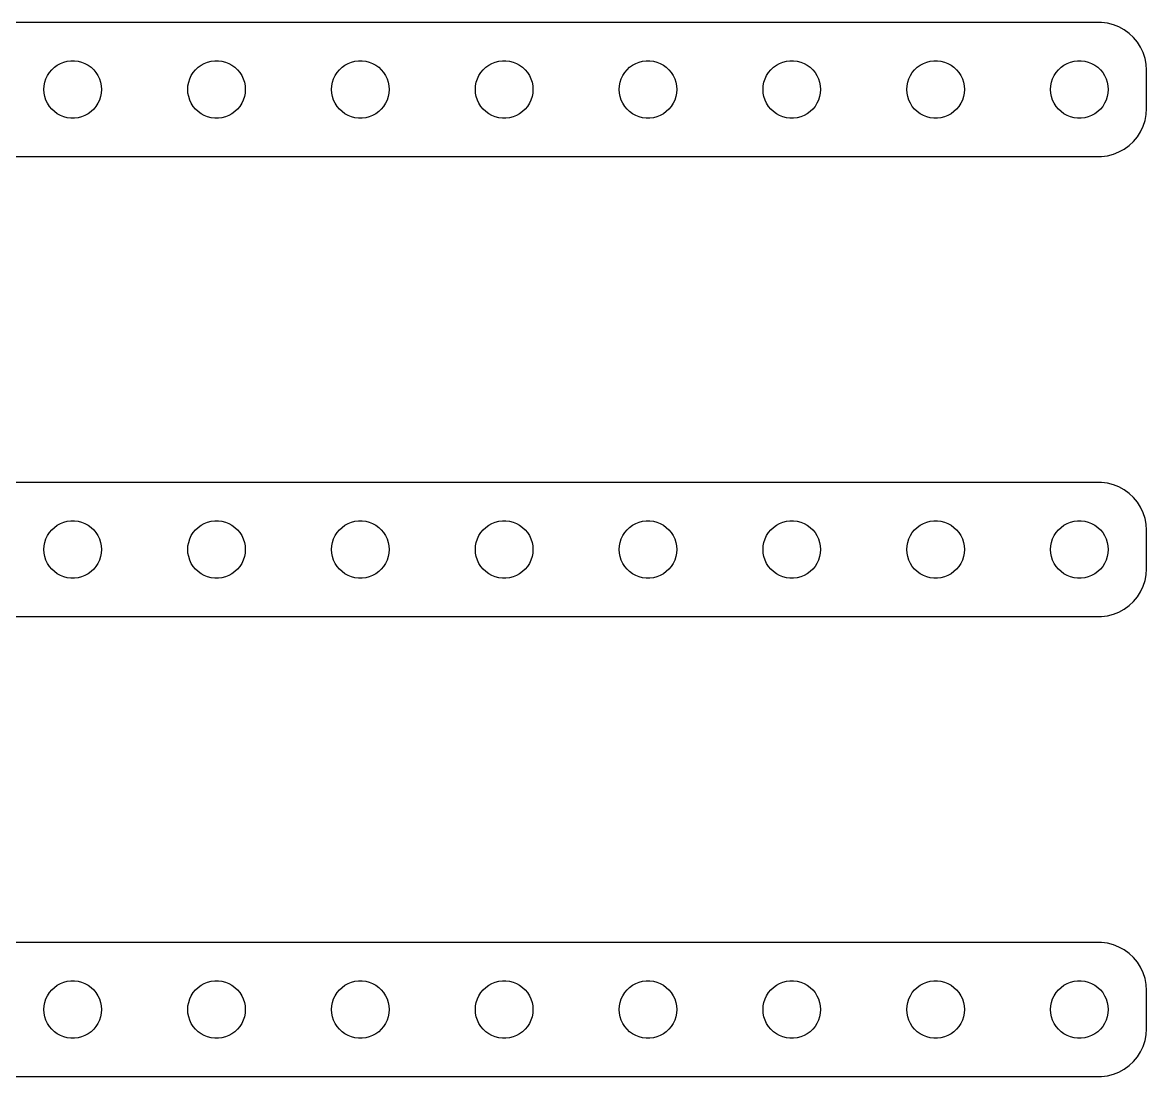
# Model space of a CAD drawing. Header units: metres. Extents: x -56 to 56, y 117 to 219.
# Drawn here: x -2.6 to 56, y 164.5 to 219.5 of the extents above; entities that cross this region are included whole.
import ezdxf

# ---------------------------------------------------------------- set-up
doc = ezdxf.new("R2010")
doc.units = ezdxf.units.M

msp = doc.modelspace()

# ---------------------------------------------------------------- linework, layer by layer
for p, q in [((53.657, 219.495), (-53.657, 219.495)), ((53.9684, 219.456), (53.657, 219.495)), ((54.2725, 219.378), (53.9684, 219.456)), ((54.5644, 219.262), (54.2725, 219.378)), ((54.8396, 219.111), (54.5644, 219.262)), ((55.0936, 218.926), (54.8396, 219.111)), ((55.3224, 218.711), (55.0936, 218.926)), ((55.5225, 218.469), (55.3224, 218.711)), ((55.6908, 218.204), (55.5225, 218.469)), ((55.8244, 217.92), (55.6908, 218.204)), ((-0.28107, 217.473), (-0.09418, 217.497)), ((-0.09418, 217.497), (0.09418, 217.497)), ((0.09418, 217.497), (0.28107, 217.473)), ((7.21892, 217.473), (7.40581, 217.497)), ((7.40581, 217.497), (7.59418, 217.497)), ((7.59418, 217.497), (7.78107, 217.473)), ((14.7189, 217.473), (14.9058, 217.497)), ((14.9058, 217.497), (15.0942, 217.497)), ((15.0942, 217.497), (15.2811, 217.473)), ((22.2189, 217.473), (22.4058, 217.497)), ((22.4058, 217.497), (22.5942, 217.497)), ((22.5942, 217.497), (22.7811, 217.473)), ((29.7189, 217.473), (29.9058, 217.497)), ((29.9058, 217.497), (30.0942, 217.497)), ((30.0942, 217.497), (30.2811, 217.473)), ((37.2189, 217.473), (37.4058, 217.497)), ((37.4058, 217.497), (37.5942, 217.497)), ((37.5942, 217.497), (37.7811, 217.473)), ((44.7189, 217.473), (44.9058, 217.497)), ((44.9058, 217.497), (45.0942, 217.497)), ((45.0942, 217.497), (45.2811, 217.473)), ((52.2189, 217.473), (52.4058, 217.497)), ((52.4058, 217.497), (52.5942, 217.497)), ((52.5942, 217.497), (52.7811, 217.473)), ((55.9214, 217.622), (55.8244, 217.92)), ((55.9803, 217.313), (55.9214, 217.622)), ((-1.21352, 216.882), (-1.09344, 217.027)), ((-1.09344, 217.027), (-0.95613, 217.156)), ((-0.95613, 217.156), (-0.80373, 217.266)), ((-0.80373, 217.266), (-0.63866, 217.357)), ((-0.63866, 217.357), (-0.46352, 217.427)), ((-0.46352, 217.427), (-0.28107, 217.473)), ((0.28107, 217.473), (0.46352, 217.427)), ((0.46352, 217.427), (0.63866, 217.357)), ((0.63866, 217.357), (0.80373, 217.266)), ((0.80373, 217.266), (0.95613, 217.156)), ((0.95613, 217.156), (1.09344, 217.027)), ((1.09344, 217.027), (1.21352, 216.882)), ((6.28647, 216.882), (6.40654, 217.027)), ((6.40654, 217.027), (6.54385, 217.156)), ((6.54385, 217.156), (6.69626, 217.266)), ((6.69626, 217.266), (6.86133, 217.357)), ((6.86133, 217.357), (7.03647, 217.427)), ((7.03647, 217.427), (7.21892, 217.473)), ((7.78107, 217.473), (7.96352, 217.427)), ((7.96352, 217.427), (8.13866, 217.357)), ((8.13866, 217.357), (8.30373, 217.266)), ((8.30373, 217.266), (8.45613, 217.156)), ((8.45613, 217.156), (8.59344, 217.027)), ((8.59344, 217.027), (8.71352, 216.882)), ((13.7865, 216.882), (13.9065, 217.027)), ((13.9065, 217.027), (14.0439, 217.156)), ((14.0439, 217.156), (14.1963, 217.266)), ((14.1963, 217.266), (14.3613, 217.357)), ((14.3613, 217.357), (14.5365, 217.427)), ((14.5365, 217.427), (14.7189, 217.473)), ((15.2811, 217.473), (15.4635, 217.427)), ((15.4635, 217.427), (15.6387, 217.357)), ((15.6387, 217.357), (15.8037, 217.266)), ((15.8037, 217.266), (15.9561, 217.156)), ((15.9561, 217.156), (16.0934, 217.027)), ((16.0934, 217.027), (16.2135, 216.882)), ((21.2865, 216.882), (21.4065, 217.027)), ((21.4065, 217.027), (21.5439, 217.156)), ((21.5439, 217.156), (21.6963, 217.266)), ((21.6963, 217.266), (21.8613, 217.357)), ((21.8613, 217.357), (22.0365, 217.427)), ((22.0365, 217.427), (22.2189, 217.473)), ((22.7811, 217.473), (22.9635, 217.427)), ((22.9635, 217.427), (23.1387, 217.357)), ((23.1387, 217.357), (23.3037, 217.266)), ((23.3037, 217.266), (23.4561, 217.156)), ((23.4561, 217.156), (23.5934, 217.027)), ((23.5934, 217.027), (23.7135, 216.882)), ((28.7865, 216.882), (28.9065, 217.027)), ((28.9065, 217.027), (29.0439, 217.156)), ((29.0439, 217.156), (29.1963, 217.266)), ((29.1963, 217.266), (29.3613, 217.357)), ((29.3613, 217.357), (29.5365, 217.427)), ((29.5365, 217.427), (29.7189, 217.473)), ((30.2811, 217.473), (30.4635, 217.427)), ((30.4635, 217.427), (30.6387, 217.357)), ((30.6387, 217.357), (30.8037, 217.266)), ((30.8037, 217.266), (30.9561, 217.156)), ((30.9561, 217.156), (31.0934, 217.027)), ((31.0934, 217.027), (31.2135, 216.882)), ((36.2865, 216.882), (36.4065, 217.027)), ((36.4065, 217.027), (36.5439, 217.156)), ((36.5439, 217.156), (36.6963, 217.266)), ((36.6963, 217.266), (36.8613, 217.357)), ((36.8613, 217.357), (37.0365, 217.427)), ((37.0365, 217.427), (37.2189, 217.473)), ((37.7811, 217.473), (37.9635, 217.427)), ((37.9635, 217.427), (38.1387, 217.357)), ((38.1387, 217.357), (38.3037, 217.266)), ((38.3037, 217.266), (38.4561, 217.156)), ((38.4561, 217.156), (38.5934, 217.027)), ((38.5934, 217.027), (38.7135, 216.882)), ((43.7865, 216.882), (43.9065, 217.027)), ((43.9065, 217.027), (44.0439, 217.156)), ((44.0439, 217.156), (44.1963, 217.266)), ((44.1963, 217.266), (44.3613, 217.357)), ((44.3613, 217.357), (44.5365, 217.427)), ((44.5365, 217.427), (44.7189, 217.473)), ((45.2811, 217.473), (45.4635, 217.427)), ((45.4635, 217.427), (45.6387, 217.357)), ((45.6387, 217.357), (45.8037, 217.266)), ((45.8037, 217.266), (45.9561, 217.156)), ((45.9561, 217.156), (46.0934, 217.027)), ((46.0934, 217.027), (46.2135, 216.882)), ((51.2865, 216.882), (51.4065, 217.027)), ((51.4065, 217.027), (51.5439, 217.156)), ((51.5439, 217.156), (51.6963, 217.266)), ((51.6963, 217.266), (51.8613, 217.357)), ((51.8613, 217.357), (52.0365, 217.427)), ((52.0365, 217.427), (52.2189, 217.473)), ((52.7811, 217.473), (52.9635, 217.427)), ((52.9635, 217.427), (53.1387, 217.357)), ((53.1387, 217.357), (53.3037, 217.266)), ((53.3037, 217.266), (53.4561, 217.156)), ((53.4561, 217.156), (53.5934, 217.027)), ((53.5934, 217.027), (53.7135, 216.882)), ((56, 217), (55.9803, 217.313)), ((56, 215), (56, 217)), ((-1.48816, 216.188), (-1.45287, 216.373)), ((-1.45287, 216.373), (-1.39465, 216.552)), ((-1.39465, 216.552), (-1.31445, 216.723)), ((-1.31445, 216.723), (-1.21352, 216.882)), ((1.21352, 216.882), (1.31445, 216.723)), ((1.31445, 216.723), (1.39465, 216.552)), ((1.39465, 216.552), (1.45287, 216.373)), ((1.45287, 216.373), (1.48816, 216.188)), ((6.01183, 216.188), (6.04712, 216.373)), ((6.04712, 216.373), (6.10533, 216.552)), ((6.10533, 216.552), (6.18553, 216.723)), ((6.18553, 216.723), (6.28647, 216.882)), ((8.71352, 216.882), (8.81445, 216.723)), ((8.81445, 216.723), (8.89465, 216.552)), ((8.89465, 216.552), (8.95287, 216.373)), ((8.95287, 216.373), (8.98816, 216.188)), ((13.5118, 216.188), (13.5471, 216.373)), ((13.5471, 216.373), (13.6053, 216.552)), ((13.6053, 216.552), (13.6855, 216.723)), ((13.6855, 216.723), (13.7865, 216.882)), ((16.2135, 216.882), (16.3145, 216.723)), ((16.3145, 216.723), (16.3947, 216.552)), ((16.3947, 216.552), (16.4529, 216.373)), ((16.4529, 216.373), (16.4882, 216.188)), ((21.0118, 216.188), (21.0471, 216.373)), ((21.0471, 216.373), (21.1053, 216.552)), ((21.1053, 216.552), (21.1855, 216.723)), ((21.1855, 216.723), (21.2865, 216.882)), ((23.7135, 216.882), (23.8145, 216.723)), ((23.8145, 216.723), (23.8947, 216.552)), ((23.8947, 216.552), (23.9529, 216.373)), ((23.9529, 216.373), (23.9882, 216.188)), ((28.5118, 216.188), (28.5471, 216.373)), ((28.5471, 216.373), (28.6053, 216.552)), ((28.6053, 216.552), (28.6855, 216.723)), ((28.6855, 216.723), (28.7865, 216.882)), ((31.2135, 216.882), (31.3145, 216.723)), ((31.3145, 216.723), (31.3947, 216.552)), ((31.3947, 216.552), (31.4529, 216.373)), ((31.4529, 216.373), (31.4882, 216.188)), ((36.0118, 216.188), (36.0471, 216.373)), ((36.0471, 216.373), (36.1053, 216.552)), ((36.1053, 216.552), (36.1855, 216.723)), ((36.1855, 216.723), (36.2865, 216.882)), ((38.7135, 216.882), (38.8145, 216.723)), ((38.8145, 216.723), (38.8947, 216.552)), ((38.8947, 216.552), (38.9529, 216.373)), ((38.9529, 216.373), (38.9882, 216.188)), ((43.5118, 216.188), (43.5471, 216.373)), ((43.5471, 216.373), (43.6053, 216.552)), ((43.6053, 216.552), (43.6855, 216.723)), ((43.6855, 216.723), (43.7865, 216.882)), ((46.2135, 216.882), (46.3145, 216.723)), ((46.3145, 216.723), (46.3947, 216.552)), ((46.3947, 216.552), (46.4529, 216.373)), ((46.4529, 216.373), (46.4882, 216.188)), ((51.0118, 216.188), (51.0471, 216.373)), ((51.0471, 216.373), (51.1053, 216.552)), ((51.1053, 216.552), (51.1855, 216.723)), ((51.1855, 216.723), (51.2865, 216.882)), ((53.7135, 216.882), (53.8145, 216.723)), ((53.8145, 216.723), (53.8947, 216.552)), ((53.8947, 216.552), (53.9529, 216.373)), ((53.9529, 216.373), (53.9882, 216.188)), ((-1.5, 216), (-1.48816, 216.188)), ((-1.48816, 215.812), (-1.5, 216)), ((-1.45287, 215.627), (-1.48816, 215.812)), ((1.48816, 215.812), (1.45287, 215.627)), ((1.48816, 216.188), (1.5, 216)), ((1.5, 216), (1.48816, 215.812)), ((6, 216), (6.01183, 216.188)), ((6.01183, 215.812), (6, 216)), ((6.04712, 215.627), (6.01183, 215.812)), ((8.98816, 215.812), (8.95287, 215.627)), ((8.98816, 216.188), (9, 216)), ((9, 216), (8.98816, 215.812)), ((13.5, 216), (13.5118, 216.188)), ((13.5118, 215.812), (13.5, 216)), ((13.5471, 215.627), (13.5118, 215.812)), ((16.4882, 215.812), (16.4529, 215.627)), ((16.4882, 216.188), (16.5, 216)), ((16.5, 216), (16.4882, 215.812)), ((21, 216), (21.0118, 216.188)), ((21.0118, 215.812), (21, 216)), ((21.0471, 215.627), (21.0118, 215.812)), ((23.9882, 215.812), (23.9529, 215.627)), ((23.9882, 216.188), (24, 216)), ((24, 216), (23.9882, 215.812)), ((28.5, 216), (28.5118, 216.188)), ((28.5118, 215.812), (28.5, 216)), ((28.5471, 215.627), (28.5118, 215.812)), ((31.4882, 215.812), (31.4529, 215.627)), ((31.4882, 216.188), (31.5, 216)), ((31.5, 216), (31.4882, 215.812)), ((36, 216), (36.0118, 216.188)), ((36.0118, 215.812), (36, 216)), ((36.0471, 215.627), (36.0118, 215.812)), ((38.9882, 215.812), (38.9529, 215.627)), ((38.9882, 216.188), (39, 216)), ((39, 216), (38.9882, 215.812)), ((43.5, 216), (43.5118, 216.188)), ((43.5118, 215.812), (43.5, 216)), ((43.5471, 215.627), (43.5118, 215.812)), ((46.4882, 215.812), (46.4529, 215.627)), ((46.4882, 216.188), (46.5, 216)), ((46.5, 216), (46.4882, 215.812)), ((51, 216), (51.0118, 216.188)), ((51.0118, 215.812), (51, 216)), ((51.0471, 215.627), (51.0118, 215.812)), ((53.9882, 215.812), (53.9529, 215.627)), ((53.9882, 216.188), (54, 216)), ((54, 216), (53.9882, 215.812)), ((-1.39465, 215.448), (-1.45287, 215.627)), ((-1.31445, 215.277), (-1.39465, 215.448)), ((-1.21352, 215.118), (-1.31445, 215.277)), ((1.31445, 215.277), (1.21352, 215.118)), ((1.39465, 215.448), (1.31445, 215.277)), ((1.45287, 215.627), (1.39465, 215.448)), ((6.10533, 215.448), (6.04712, 215.627)), ((6.18553, 215.277), (6.10533, 215.448)), ((6.28647, 215.118), (6.18553, 215.277)), ((8.81445, 215.277), (8.71352, 215.118)), ((8.89465, 215.448), (8.81445, 215.277)), ((8.95287, 215.627), (8.89465, 215.448)), ((13.6053, 215.448), (13.5471, 215.627)), ((13.6855, 215.277), (13.6053, 215.448)), ((13.7865, 215.118), (13.6855, 215.277)), ((16.3145, 215.277), (16.2135, 215.118)), ((16.3947, 215.448), (16.3145, 215.277)), ((16.4529, 215.627), (16.3947, 215.448)), ((21.1053, 215.448), (21.0471, 215.627)), ((21.1855, 215.277), (21.1053, 215.448)), ((21.2865, 215.118), (21.1855, 215.277)), ((23.8145, 215.277), (23.7135, 215.118)), ((23.8947, 215.448), (23.8145, 215.277)), ((23.9529, 215.627), (23.8947, 215.448)), ((28.6053, 215.448), (28.5471, 215.627)), ((28.6855, 215.277), (28.6053, 215.448)), ((28.7865, 215.118), (28.6855, 215.277)), ((31.3145, 215.277), (31.2135, 215.118)), ((31.3947, 215.448), (31.3145, 215.277)), ((31.4529, 215.627), (31.3947, 215.448)), ((36.1053, 215.448), (36.0471, 215.627)), ((36.1855, 215.277), (36.1053, 215.448)), ((36.2865, 215.118), (36.1855, 215.277)), ((38.8145, 215.277), (38.7135, 215.118)), ((38.8947, 215.448), (38.8145, 215.277)), ((38.9529, 215.627), (38.8947, 215.448)), ((43.6053, 215.448), (43.5471, 215.627)), ((43.6855, 215.277), (43.6053, 215.448)), ((43.7865, 215.118), (43.6855, 215.277)), ((46.3145, 215.277), (46.2135, 215.118)), ((46.3947, 215.448), (46.3145, 215.277)), ((46.4529, 215.627), (46.3947, 215.448)), ((51.1053, 215.448), (51.0471, 215.627)), ((51.1855, 215.277), (51.1053, 215.448)), ((51.2865, 215.118), (51.1855, 215.277)), ((53.8145, 215.277), (53.7135, 215.118)), ((53.8947, 215.448), (53.8145, 215.277)), ((53.9529, 215.627), (53.8947, 215.448)), ((-1.09344, 214.973), (-1.21352, 215.118)), ((-0.95613, 214.844), (-1.09344, 214.973)), ((-0.80373, 214.734), (-0.95613, 214.844)), ((-0.63866, 214.643), (-0.80373, 214.734)), ((-0.46352, 214.573), (-0.63866, 214.643)), ((-0.28107, 214.527), (-0.46352, 214.573)), ((0.46352, 214.573), (0.28107, 214.527)), ((0.63866, 214.643), (0.46352, 214.573)), ((0.80373, 214.734), (0.63866, 214.643)), ((0.95613, 214.844), (0.80373, 214.734)), ((1.09344, 214.973), (0.95613, 214.844)), ((1.21352, 215.118), (1.09344, 214.973)), ((6.40654, 214.973), (6.28647, 215.118)), ((6.54385, 214.844), (6.40654, 214.973)), ((6.69626, 214.734), (6.54385, 214.844)), ((6.86133, 214.643), (6.69626, 214.734)), ((7.03647, 214.573), (6.86133, 214.643)), ((7.21892, 214.527), (7.03647, 214.573)), ((7.96352, 214.573), (7.78107, 214.527)), ((8.13866, 214.643), (7.96352, 214.573)), ((8.30373, 214.734), (8.13866, 214.643)), ((8.45613, 214.844), (8.30373, 214.734)), ((8.59344, 214.973), (8.45613, 214.844)), ((8.71352, 215.118), (8.59344, 214.973)), ((13.9065, 214.973), (13.7865, 215.118)), ((14.0439, 214.844), (13.9065, 214.973)), ((14.1963, 214.734), (14.0439, 214.844)), ((14.3613, 214.643), (14.1963, 214.734)), ((14.5365, 214.573), (14.3613, 214.643)), ((14.7189, 214.527), (14.5365, 214.573)), ((15.4635, 214.573), (15.2811, 214.527)), ((15.6387, 214.643), (15.4635, 214.573)), ((15.8037, 214.734), (15.6387, 214.643)), ((15.9561, 214.844), (15.8037, 214.734)), ((16.0934, 214.973), (15.9561, 214.844)), ((16.2135, 215.118), (16.0934, 214.973)), ((21.4065, 214.973), (21.2865, 215.118)), ((21.5439, 214.844), (21.4065, 214.973)), ((21.6963, 214.734), (21.5439, 214.844)), ((21.8613, 214.643), (21.6963, 214.734)), ((22.0365, 214.573), (21.8613, 214.643)), ((22.2189, 214.527), (22.0365, 214.573)), ((22.9635, 214.573), (22.7811, 214.527)), ((23.1387, 214.643), (22.9635, 214.573)), ((23.3037, 214.734), (23.1387, 214.643)), ((23.4561, 214.844), (23.3037, 214.734)), ((23.5934, 214.973), (23.4561, 214.844)), ((23.7135, 215.118), (23.5934, 214.973)), ((28.9065, 214.973), (28.7865, 215.118)), ((29.0439, 214.844), (28.9065, 214.973)), ((29.1963, 214.734), (29.0439, 214.844)), ((29.3613, 214.643), (29.1963, 214.734)), ((29.5365, 214.573), (29.3613, 214.643)), ((29.7189, 214.527), (29.5365, 214.573)), ((30.4635, 214.573), (30.2811, 214.527)), ((30.6387, 214.643), (30.4635, 214.573)), ((30.8037, 214.734), (30.6387, 214.643)), ((30.9561, 214.844), (30.8037, 214.734)), ((31.0934, 214.973), (30.9561, 214.844)), ((31.2135, 215.118), (31.0934, 214.973)), ((36.4065, 214.973), (36.2865, 215.118)), ((36.5439, 214.844), (36.4065, 214.973)), ((36.6963, 214.734), (36.5439, 214.844)), ((36.8613, 214.643), (36.6963, 214.734)), ((37.0365, 214.573), (36.8613, 214.643)), ((37.2189, 214.527), (37.0365, 214.573)), ((37.9635, 214.573), (37.7811, 214.527)), ((38.1387, 214.643), (37.9635, 214.573)), ((38.3037, 214.734), (38.1387, 214.643)), ((38.4561, 214.844), (38.3037, 214.734)), ((38.5934, 214.973), (38.4561, 214.844)), ((38.7135, 215.118), (38.5934, 214.973)), ((43.9065, 214.973), (43.7865, 215.118)), ((44.0439, 214.844), (43.9065, 214.973)), ((44.1963, 214.734), (44.0439, 214.844)), ((44.3613, 214.643), (44.1963, 214.734)), ((44.5365, 214.573), (44.3613, 214.643)), ((44.7189, 214.527), (44.5365, 214.573)), ((45.4635, 214.573), (45.2811, 214.527)), ((45.6387, 214.643), (45.4635, 214.573)), ((45.8037, 214.734), (45.6387, 214.643)), ((45.9561, 214.844), (45.8037, 214.734)), ((46.0934, 214.973), (45.9561, 214.844)), ((46.2135, 215.118), (46.0934, 214.973)), ((51.4065, 214.973), (51.2865, 215.118)), ((51.5439, 214.844), (51.4065, 214.973)), ((51.6963, 214.734), (51.5439, 214.844)), ((51.8613, 214.643), (51.6963, 214.734)), ((52.0365, 214.573), (51.8613, 214.643)), ((52.2189, 214.527), (52.0365, 214.573)), ((52.9635, 214.573), (52.7811, 214.527)), ((53.1387, 214.643), (52.9635, 214.573)), ((53.3037, 214.734), (53.1387, 214.643)), ((53.4561, 214.844), (53.3037, 214.734)), ((53.5934, 214.973), (53.4561, 214.844)), ((53.7135, 215.118), (53.5934, 214.973)), ((55.9214, 214.378), (55.9803, 214.687)), ((55.9803, 214.687), (56, 215)), ((-0.09418, 214.503), (-0.28107, 214.527)), ((0.09418, 214.503), (-0.09418, 214.503)), ((0.28107, 214.527), (0.09418, 214.503)), ((7.40581, 214.503), (7.21892, 214.527)), ((7.59418, 214.503), (7.40581, 214.503)), ((7.78107, 214.527), (7.59418, 214.503)), ((14.9058, 214.503), (14.7189, 214.527)), ((15.0942, 214.503), (14.9058, 214.503)), ((15.2811, 214.527), (15.0942, 214.503)), ((22.4058, 214.503), (22.2189, 214.527)), ((22.5942, 214.503), (22.4058, 214.503)), ((22.7811, 214.527), (22.5942, 214.503)), ((29.9058, 214.503), (29.7189, 214.527)), ((30.0942, 214.503), (29.9058, 214.503)), ((30.2811, 214.527), (30.0942, 214.503)), ((37.4058, 214.503), (37.2189, 214.527)), ((37.5942, 214.503), (37.4058, 214.503)), ((37.7811, 214.527), (37.5942, 214.503)), ((44.9058, 214.503), (44.7189, 214.527)), ((45.0942, 214.503), (44.9058, 214.503)), ((45.2811, 214.527), (45.0942, 214.503)), ((52.4058, 214.503), (52.2189, 214.527)), ((52.5942, 214.503), (52.4058, 214.503)), ((52.7811, 214.527), (52.5942, 214.503)), ((55.6908, 213.796), (55.8244, 214.08)), ((55.8244, 214.08), (55.9214, 214.378)), ((55.3224, 213.289), (55.5225, 213.531)), ((55.5225, 213.531), (55.6908, 213.796)), ((54.5644, 212.738), (54.8396, 212.889)), ((54.8396, 212.889), (55.0936, 213.074)), ((55.0936, 213.074), (55.3224, 213.289)), ((-53.657, 212.505), (53.657, 212.505)), ((53.657, 212.505), (53.9684, 212.544)), ((53.9684, 212.544), (54.2725, 212.622)), ((54.2725, 212.622), (54.5644, 212.738)), ((53.657, 195.495), (-53.657, 195.495)), ((53.9684, 195.456), (53.657, 195.495)), ((54.2725, 195.378), (53.9684, 195.456)), ((54.5644, 195.262), (54.2725, 195.378)), ((54.8396, 195.111), (54.5644, 195.262)), ((55.0936, 194.926), (54.8396, 195.111)), ((55.3224, 194.711), (55.0936, 194.926)), ((55.5225, 194.469), (55.3224, 194.711)), ((55.6908, 194.204), (55.5225, 194.469)), ((55.8244, 193.92), (55.6908, 194.204)), ((-0.46352, 193.427), (-0.28107, 193.473)), ((-0.28107, 193.473), (-0.09418, 193.497)), ((-0.09418, 193.497), (0.09418, 193.497)), ((0.09418, 193.497), (0.28107, 193.473)), ((0.28107, 193.473), (0.46352, 193.427)), ((7.03647, 193.427), (7.21892, 193.473)), ((7.21892, 193.473), (7.40581, 193.497)), ((7.40581, 193.497), (7.59418, 193.497)), ((7.59418, 193.497), (7.78107, 193.473)), ((7.78107, 193.473), (7.96352, 193.427)), ((14.5365, 193.427), (14.7189, 193.473)), ((14.7189, 193.473), (14.9058, 193.497)), ((14.9058, 193.497), (15.0942, 193.497)), ((15.0942, 193.497), (15.2811, 193.473)), ((15.2811, 193.473), (15.4635, 193.427)), ((22.0365, 193.427), (22.2189, 193.473)), ((22.2189, 193.473), (22.4058, 193.497)), ((22.4058, 193.497), (22.5942, 193.497)), ((22.5942, 193.497), (22.7811, 193.473)), ((22.7811, 193.473), (22.9635, 193.427)), ((29.5365, 193.427), (29.7189, 193.473)), ((29.7189, 193.473), (29.9058, 193.497)), ((29.9058, 193.497), (30.0942, 193.497)), ((30.0942, 193.497), (30.2811, 193.473)), ((30.2811, 193.473), (30.4635, 193.427)), ((37.0365, 193.427), (37.2189, 193.473)), ((37.2189, 193.473), (37.4058, 193.497)), ((37.4058, 193.497), (37.5942, 193.497)), ((37.5942, 193.497), (37.7811, 193.473)), ((37.7811, 193.473), (37.9635, 193.427)), ((44.5365, 193.427), (44.7189, 193.473)), ((44.7189, 193.473), (44.9058, 193.497)), ((44.9058, 193.497), (45.0942, 193.497)), ((45.0942, 193.497), (45.2811, 193.473)), ((45.2811, 193.473), (45.4635, 193.427)), ((52.0365, 193.427), (52.2189, 193.473)), ((52.2189, 193.473), (52.4058, 193.497)), ((52.4058, 193.497), (52.5942, 193.497)), ((52.5942, 193.497), (52.7811, 193.473)), ((52.7811, 193.473), (52.9635, 193.427)), ((55.9214, 193.622), (55.8244, 193.92)), ((55.9803, 193.313), (55.9214, 193.622)), ((-1.31445, 192.723), (-1.21352, 192.882)), ((-1.21352, 192.882), (-1.09344, 193.027)), ((-1.09344, 193.027), (-0.95613, 193.156)), ((-0.95613, 193.156), (-0.80373, 193.266)), ((-0.80373, 193.266), (-0.63866, 193.357)), ((-0.63866, 193.357), (-0.46352, 193.427)), ((0.46352, 193.427), (0.63866, 193.357)), ((0.63866, 193.357), (0.80373, 193.266)), ((0.80373, 193.266), (0.95613, 193.156)), ((0.95613, 193.156), (1.09344, 193.027)), ((1.09344, 193.027), (1.21352, 192.882)), ((1.21352, 192.882), (1.31445, 192.723)), ((6.18553, 192.723), (6.28647, 192.882)), ((6.28647, 192.882), (6.40654, 193.027)), ((6.40654, 193.027), (6.54385, 193.156)), ((6.54385, 193.156), (6.69626, 193.266)), ((6.69626, 193.266), (6.86133, 193.357)), ((6.86133, 193.357), (7.03647, 193.427)), ((7.96352, 193.427), (8.13866, 193.357)), ((8.13866, 193.357), (8.30373, 193.266)), ((8.30373, 193.266), (8.45613, 193.156)), ((8.45613, 193.156), (8.59344, 193.027)), ((8.59344, 193.027), (8.71352, 192.882)), ((8.71352, 192.882), (8.81445, 192.723)), ((13.6855, 192.723), (13.7865, 192.882)), ((13.7865, 192.882), (13.9065, 193.027)), ((13.9065, 193.027), (14.0439, 193.156)), ((14.0439, 193.156), (14.1963, 193.266)), ((14.1963, 193.266), (14.3613, 193.357)), ((14.3613, 193.357), (14.5365, 193.427)), ((15.4635, 193.427), (15.6387, 193.357)), ((15.6387, 193.357), (15.8037, 193.266)), ((15.8037, 193.266), (15.9561, 193.156)), ((15.9561, 193.156), (16.0934, 193.027)), ((16.0934, 193.027), (16.2135, 192.882)), ((16.2135, 192.882), (16.3145, 192.723)), ((21.1855, 192.723), (21.2865, 192.882)), ((21.2865, 192.882), (21.4065, 193.027)), ((21.4065, 193.027), (21.5439, 193.156)), ((21.5439, 193.156), (21.6963, 193.266)), ((21.6963, 193.266), (21.8613, 193.357)), ((21.8613, 193.357), (22.0365, 193.427)), ((22.9635, 193.427), (23.1387, 193.357)), ((23.1387, 193.357), (23.3037, 193.266)), ((23.3037, 193.266), (23.4561, 193.156)), ((23.4561, 193.156), (23.5934, 193.027)), ((23.5934, 193.027), (23.7135, 192.882)), ((23.7135, 192.882), (23.8145, 192.723)), ((28.6855, 192.723), (28.7865, 192.882)), ((28.7865, 192.882), (28.9065, 193.027)), ((28.9065, 193.027), (29.0439, 193.156)), ((29.0439, 193.156), (29.1963, 193.266)), ((29.1963, 193.266), (29.3613, 193.357)), ((29.3613, 193.357), (29.5365, 193.427)), ((30.4635, 193.427), (30.6387, 193.357)), ((30.6387, 193.357), (30.8037, 193.266)), ((30.8037, 193.266), (30.9561, 193.156)), ((30.9561, 193.156), (31.0934, 193.027)), ((31.0934, 193.027), (31.2135, 192.882)), ((31.2135, 192.882), (31.3145, 192.723)), ((36.1855, 192.723), (36.2865, 192.882)), ((36.2865, 192.882), (36.4065, 193.027)), ((36.4065, 193.027), (36.5439, 193.156)), ((36.5439, 193.156), (36.6963, 193.266)), ((36.6963, 193.266), (36.8613, 193.357)), ((36.8613, 193.357), (37.0365, 193.427)), ((37.9635, 193.427), (38.1387, 193.357)), ((38.1387, 193.357), (38.3037, 193.266)), ((38.3037, 193.266), (38.4561, 193.156)), ((38.4561, 193.156), (38.5934, 193.027)), ((38.5934, 193.027), (38.7135, 192.882)), ((38.7135, 192.882), (38.8145, 192.723)), ((43.6855, 192.723), (43.7865, 192.882)), ((43.7865, 192.882), (43.9065, 193.027)), ((43.9065, 193.027), (44.0439, 193.156)), ((44.0439, 193.156), (44.1963, 193.266)), ((44.1963, 193.266), (44.3613, 193.357)), ((44.3613, 193.357), (44.5365, 193.427)), ((45.4635, 193.427), (45.6387, 193.357)), ((45.6387, 193.357), (45.8037, 193.266)), ((45.8037, 193.266), (45.9561, 193.156)), ((45.9561, 193.156), (46.0934, 193.027)), ((46.0934, 193.027), (46.2135, 192.882)), ((46.2135, 192.882), (46.3145, 192.723)), ((51.1855, 192.723), (51.2865, 192.882)), ((51.2865, 192.882), (51.4065, 193.027)), ((51.4065, 193.027), (51.5439, 193.156)), ((51.5439, 193.156), (51.6963, 193.266)), ((51.6963, 193.266), (51.8613, 193.357)), ((51.8613, 193.357), (52.0365, 193.427)), ((52.9635, 193.427), (53.1387, 193.357)), ((53.1387, 193.357), (53.3037, 193.266)), ((53.3037, 193.266), (53.4561, 193.156)), ((53.4561, 193.156), (53.5934, 193.027)), ((53.5934, 193.027), (53.7135, 192.882)), ((53.7135, 192.882), (53.8145, 192.723)), ((56, 193), (55.9803, 193.313)), ((56, 191), (56, 193)), ((-1.48816, 192.188), (-1.45287, 192.373)), ((-1.45287, 192.373), (-1.39465, 192.552)), ((-1.39465, 192.552), (-1.31445, 192.723)), ((1.31445, 192.723), (1.39465, 192.552)), ((1.39465, 192.552), (1.45287, 192.373)), ((1.45287, 192.373), (1.48816, 192.188)), ((6.01183, 192.188), (6.04712, 192.373)), ((6.04712, 192.373), (6.10533, 192.552)), ((6.10533, 192.552), (6.18553, 192.723)), ((8.81445, 192.723), (8.89465, 192.552)), ((8.89465, 192.552), (8.95287, 192.373)), ((8.95287, 192.373), (8.98816, 192.188)), ((13.5118, 192.188), (13.5471, 192.373)), ((13.5471, 192.373), (13.6053, 192.552)), ((13.6053, 192.552), (13.6855, 192.723)), ((16.3145, 192.723), (16.3947, 192.552)), ((16.3947, 192.552), (16.4529, 192.373)), ((16.4529, 192.373), (16.4882, 192.188)), ((21.0118, 192.188), (21.0471, 192.373)), ((21.0471, 192.373), (21.1053, 192.552)), ((21.1053, 192.552), (21.1855, 192.723)), ((23.8145, 192.723), (23.8947, 192.552)), ((23.8947, 192.552), (23.9529, 192.373)), ((23.9529, 192.373), (23.9882, 192.188)), ((28.5118, 192.188), (28.5471, 192.373)), ((28.5471, 192.373), (28.6053, 192.552)), ((28.6053, 192.552), (28.6855, 192.723)), ((31.3145, 192.723), (31.3947, 192.552)), ((31.3947, 192.552), (31.4529, 192.373)), ((31.4529, 192.373), (31.4882, 192.188)), ((36.0118, 192.188), (36.0471, 192.373)), ((36.0471, 192.373), (36.1053, 192.552)), ((36.1053, 192.552), (36.1855, 192.723)), ((38.8145, 192.723), (38.8947, 192.552)), ((38.8947, 192.552), (38.9529, 192.373)), ((38.9529, 192.373), (38.9882, 192.188)), ((43.5118, 192.188), (43.5471, 192.373)), ((43.5471, 192.373), (43.6053, 192.552)), ((43.6053, 192.552), (43.6855, 192.723)), ((46.3145, 192.723), (46.3947, 192.552)), ((46.3947, 192.552), (46.4529, 192.373)), ((46.4529, 192.373), (46.4882, 192.188)), ((51.0118, 192.188), (51.0471, 192.373)), ((51.0471, 192.373), (51.1053, 192.552)), ((51.1053, 192.552), (51.1855, 192.723)), ((53.8145, 192.723), (53.8947, 192.552)), ((53.8947, 192.552), (53.9529, 192.373)), ((53.9529, 192.373), (53.9882, 192.188)), ((-1.5, 192), (-1.48816, 192.188)), ((-1.48816, 191.812), (-1.5, 192)), ((-1.45287, 191.627), (-1.48816, 191.812)), ((1.48816, 191.812), (1.45287, 191.627)), ((1.48816, 192.188), (1.5, 192)), ((1.5, 192), (1.48816, 191.812)), ((6, 192), (6.01183, 192.188)), ((6.01183, 191.812), (6, 192)), ((6.04712, 191.627), (6.01183, 191.812)), ((8.98816, 191.812), (8.95287, 191.627)), ((8.98816, 192.188), (9, 192)), ((9, 192), (8.98816, 191.812)), ((13.5, 192), (13.5118, 192.188)), ((13.5118, 191.812), (13.5, 192)), ((13.5471, 191.627), (13.5118, 191.812)), ((16.4882, 191.812), (16.4529, 191.627)), ((16.4882, 192.188), (16.5, 192)), ((16.5, 192), (16.4882, 191.812)), ((21, 192), (21.0118, 192.188)), ((21.0118, 191.812), (21, 192)), ((21.0471, 191.627), (21.0118, 191.812)), ((23.9882, 191.812), (23.9529, 191.627)), ((23.9882, 192.188), (24, 192)), ((24, 192), (23.9882, 191.812)), ((28.5, 192), (28.5118, 192.188)), ((28.5118, 191.812), (28.5, 192)), ((28.5471, 191.627), (28.5118, 191.812)), ((31.4882, 191.812), (31.4529, 191.627)), ((31.4882, 192.188), (31.5, 192)), ((31.5, 192), (31.4882, 191.812)), ((36, 192), (36.0118, 192.188)), ((36.0118, 191.812), (36, 192)), ((36.0471, 191.627), (36.0118, 191.812)), ((38.9882, 191.812), (38.9529, 191.627)), ((38.9882, 192.188), (39, 192)), ((39, 192), (38.9882, 191.812)), ((43.5, 192), (43.5118, 192.188)), ((43.5118, 191.812), (43.5, 192)), ((43.5471, 191.627), (43.5118, 191.812)), ((46.4882, 191.812), (46.4529, 191.627)), ((46.4882, 192.188), (46.5, 192)), ((46.5, 192), (46.4882, 191.812)), ((51, 192), (51.0118, 192.188)), ((51.0118, 191.812), (51, 192)), ((51.0471, 191.627), (51.0118, 191.812)), ((53.9882, 191.812), (53.9529, 191.627)), ((53.9882, 192.188), (54, 192)), ((54, 192), (53.9882, 191.812)), ((-1.39465, 191.448), (-1.45287, 191.627)), ((-1.31445, 191.277), (-1.39465, 191.448)), ((-1.21352, 191.118), (-1.31445, 191.277)), ((-1.09344, 190.973), (-1.21352, 191.118)), ((1.21352, 191.118), (1.09344, 190.973)), ((1.31445, 191.277), (1.21352, 191.118)), ((1.39465, 191.448), (1.31445, 191.277)), ((1.45287, 191.627), (1.39465, 191.448)), ((6.10533, 191.448), (6.04712, 191.627)), ((6.18553, 191.277), (6.10533, 191.448)), ((6.28647, 191.118), (6.18553, 191.277)), ((6.40654, 190.973), (6.28647, 191.118)), ((8.71352, 191.118), (8.59344, 190.973)), ((8.81445, 191.277), (8.71352, 191.118)), ((8.89465, 191.448), (8.81445, 191.277)), ((8.95287, 191.627), (8.89465, 191.448)), ((13.6053, 191.448), (13.5471, 191.627)), ((13.6855, 191.277), (13.6053, 191.448)), ((13.7865, 191.118), (13.6855, 191.277)), ((13.9065, 190.973), (13.7865, 191.118)), ((16.2135, 191.118), (16.0934, 190.973)), ((16.3145, 191.277), (16.2135, 191.118)), ((16.3947, 191.448), (16.3145, 191.277)), ((16.4529, 191.627), (16.3947, 191.448)), ((21.1053, 191.448), (21.0471, 191.627)), ((21.1855, 191.277), (21.1053, 191.448)), ((21.2865, 191.118), (21.1855, 191.277)), ((21.4065, 190.973), (21.2865, 191.118)), ((23.7135, 191.118), (23.5934, 190.973)), ((23.8145, 191.277), (23.7135, 191.118)), ((23.8947, 191.448), (23.8145, 191.277)), ((23.9529, 191.627), (23.8947, 191.448)), ((28.6053, 191.448), (28.5471, 191.627)), ((28.6855, 191.277), (28.6053, 191.448)), ((28.7865, 191.118), (28.6855, 191.277)), ((28.9065, 190.973), (28.7865, 191.118)), ((31.2135, 191.118), (31.0934, 190.973)), ((31.3145, 191.277), (31.2135, 191.118)), ((31.3947, 191.448), (31.3145, 191.277)), ((31.4529, 191.627), (31.3947, 191.448)), ((36.1053, 191.448), (36.0471, 191.627)), ((36.1855, 191.277), (36.1053, 191.448)), ((36.2865, 191.118), (36.1855, 191.277)), ((36.4065, 190.973), (36.2865, 191.118)), ((38.7135, 191.118), (38.5934, 190.973)), ((38.8145, 191.277), (38.7135, 191.118)), ((38.8947, 191.448), (38.8145, 191.277)), ((38.9529, 191.627), (38.8947, 191.448)), ((43.6053, 191.448), (43.5471, 191.627)), ((43.6855, 191.277), (43.6053, 191.448)), ((43.7865, 191.118), (43.6855, 191.277)), ((43.9065, 190.973), (43.7865, 191.118)), ((46.2135, 191.118), (46.0934, 190.973)), ((46.3145, 191.277), (46.2135, 191.118)), ((46.3947, 191.448), (46.3145, 191.277)), ((46.4529, 191.627), (46.3947, 191.448)), ((51.1053, 191.448), (51.0471, 191.627)), ((51.1855, 191.277), (51.1053, 191.448)), ((51.2865, 191.118), (51.1855, 191.277)), ((51.4065, 190.973), (51.2865, 191.118)), ((53.7135, 191.118), (53.5934, 190.973)), ((53.8145, 191.277), (53.7135, 191.118)), ((53.8947, 191.448), (53.8145, 191.277)), ((53.9529, 191.627), (53.8947, 191.448)), ((-0.95613, 190.844), (-1.09344, 190.973)), ((-0.80373, 190.734), (-0.95613, 190.844)), ((-0.63866, 190.643), (-0.80373, 190.734)), ((-0.46352, 190.573), (-0.63866, 190.643)), ((-0.28107, 190.527), (-0.46352, 190.573)), ((-0.09418, 190.503), (-0.28107, 190.527)), ((0.28107, 190.527), (0.09418, 190.503)), ((0.46352, 190.573), (0.28107, 190.527)), ((0.63866, 190.643), (0.46352, 190.573)), ((0.80373, 190.734), (0.63866, 190.643)), ((0.95613, 190.844), (0.80373, 190.734)), ((1.09344, 190.973), (0.95613, 190.844)), ((6.54385, 190.844), (6.40654, 190.973)), ((6.69626, 190.734), (6.54385, 190.844)), ((6.86133, 190.643), (6.69626, 190.734)), ((7.03647, 190.573), (6.86133, 190.643)), ((7.21892, 190.527), (7.03647, 190.573)), ((7.40581, 190.503), (7.21892, 190.527)), ((7.78107, 190.527), (7.59418, 190.503)), ((7.96352, 190.573), (7.78107, 190.527)), ((8.13866, 190.643), (7.96352, 190.573)), ((8.30373, 190.734), (8.13866, 190.643)), ((8.45613, 190.844), (8.30373, 190.734)), ((8.59344, 190.973), (8.45613, 190.844)), ((14.0439, 190.844), (13.9065, 190.973)), ((14.1963, 190.734), (14.0439, 190.844)), ((14.3613, 190.643), (14.1963, 190.734)), ((14.5365, 190.573), (14.3613, 190.643)), ((14.7189, 190.527), (14.5365, 190.573)), ((14.9058, 190.503), (14.7189, 190.527)), ((15.2811, 190.527), (15.0942, 190.503)), ((15.4635, 190.573), (15.2811, 190.527)), ((15.6387, 190.643), (15.4635, 190.573)), ((15.8037, 190.734), (15.6387, 190.643)), ((15.9561, 190.844), (15.8037, 190.734)), ((16.0934, 190.973), (15.9561, 190.844)), ((21.5439, 190.844), (21.4065, 190.973)), ((21.6963, 190.734), (21.5439, 190.844)), ((21.8613, 190.643), (21.6963, 190.734)), ((22.0365, 190.573), (21.8613, 190.643)), ((22.2189, 190.527), (22.0365, 190.573)), ((22.4058, 190.503), (22.2189, 190.527)), ((22.7811, 190.527), (22.5942, 190.503)), ((22.9635, 190.573), (22.7811, 190.527)), ((23.1387, 190.643), (22.9635, 190.573)), ((23.3037, 190.734), (23.1387, 190.643)), ((23.4561, 190.844), (23.3037, 190.734)), ((23.5934, 190.973), (23.4561, 190.844)), ((29.0439, 190.844), (28.9065, 190.973)), ((29.1963, 190.734), (29.0439, 190.844)), ((29.3613, 190.643), (29.1963, 190.734)), ((29.5365, 190.573), (29.3613, 190.643)), ((29.7189, 190.527), (29.5365, 190.573)), ((29.9058, 190.503), (29.7189, 190.527)), ((30.2811, 190.527), (30.0942, 190.503)), ((30.4635, 190.573), (30.2811, 190.527)), ((30.6387, 190.643), (30.4635, 190.573)), ((30.8037, 190.734), (30.6387, 190.643)), ((30.9561, 190.844), (30.8037, 190.734)), ((31.0934, 190.973), (30.9561, 190.844)), ((36.5439, 190.844), (36.4065, 190.973)), ((36.6963, 190.734), (36.5439, 190.844)), ((36.8613, 190.643), (36.6963, 190.734)), ((37.0365, 190.573), (36.8613, 190.643)), ((37.2189, 190.527), (37.0365, 190.573)), ((37.4058, 190.503), (37.2189, 190.527)), ((37.7811, 190.527), (37.5942, 190.503)), ((37.9635, 190.573), (37.7811, 190.527)), ((38.1387, 190.643), (37.9635, 190.573)), ((38.3037, 190.734), (38.1387, 190.643)), ((38.4561, 190.844), (38.3037, 190.734)), ((38.5934, 190.973), (38.4561, 190.844)), ((44.0439, 190.844), (43.9065, 190.973)), ((44.1963, 190.734), (44.0439, 190.844)), ((44.3613, 190.643), (44.1963, 190.734)), ((44.5365, 190.573), (44.3613, 190.643)), ((44.7189, 190.527), (44.5365, 190.573)), ((44.9058, 190.503), (44.7189, 190.527)), ((45.2811, 190.527), (45.0942, 190.503)), ((45.4635, 190.573), (45.2811, 190.527)), ((45.6387, 190.643), (45.4635, 190.573)), ((45.8037, 190.734), (45.6387, 190.643)), ((45.9561, 190.844), (45.8037, 190.734)), ((46.0934, 190.973), (45.9561, 190.844)), ((51.5439, 190.844), (51.4065, 190.973)), ((51.6963, 190.734), (51.5439, 190.844)), ((51.8613, 190.643), (51.6963, 190.734)), ((52.0365, 190.573), (51.8613, 190.643)), ((52.2189, 190.527), (52.0365, 190.573)), ((52.4058, 190.503), (52.2189, 190.527)), ((52.7811, 190.527), (52.5942, 190.503)), ((52.9635, 190.573), (52.7811, 190.527)), ((53.1387, 190.643), (52.9635, 190.573)), ((53.3037, 190.734), (53.1387, 190.643)), ((53.4561, 190.844), (53.3037, 190.734)), ((53.5934, 190.973), (53.4561, 190.844)), ((55.9214, 190.378), (55.9803, 190.687)), ((55.9803, 190.687), (56, 191)), ((0.09418, 190.503), (-0.09418, 190.503)), ((7.59418, 190.503), (7.40581, 190.503)), ((15.0942, 190.503), (14.9058, 190.503)), ((22.5942, 190.503), (22.4058, 190.503)), ((30.0942, 190.503), (29.9058, 190.503)), ((37.5942, 190.503), (37.4058, 190.503)), ((45.0942, 190.503), (44.9058, 190.503)), ((52.5942, 190.503), (52.4058, 190.503)), ((55.6908, 189.796), (55.8244, 190.08)), ((55.8244, 190.08), (55.9214, 190.378)), ((55.3224, 189.289), (55.5225, 189.531)), ((55.5225, 189.531), (55.6908, 189.796)), ((54.5644, 188.738), (54.8396, 188.889)), ((54.8396, 188.889), (55.0936, 189.074)), ((55.0936, 189.074), (55.3224, 189.289)), ((-53.657, 188.505), (53.657, 188.505)), ((53.657, 188.505), (53.9684, 188.544)), ((53.9684, 188.544), (54.2725, 188.622)), ((54.2725, 188.622), (54.5644, 188.738)), ((53.657, 171.495), (-53.657, 171.495)), ((53.9684, 171.456), (53.657, 171.495)), ((54.2725, 171.378), (53.9684, 171.456)), ((54.5644, 171.262), (54.2725, 171.378)), ((54.8396, 171.111), (54.5644, 171.262)), ((55.0936, 170.926), (54.8396, 171.111)), ((55.3224, 170.711), (55.0936, 170.926)), ((55.5225, 170.469), (55.3224, 170.711)), ((55.6908, 170.204), (55.5225, 170.469)), ((55.8244, 169.92), (55.6908, 170.204)), ((-0.63866, 169.357), (-0.46352, 169.427)), ((-0.46352, 169.427), (-0.28107, 169.473)), ((-0.28107, 169.473), (-0.09418, 169.497)), ((-0.09418, 169.497), (0.09418, 169.497)), ((0.09418, 169.497), (0.28107, 169.473)), ((0.28107, 169.473), (0.46352, 169.427)), ((0.46352, 169.427), (0.63866, 169.357)), ((6.86133, 169.357), (7.03647, 169.427)), ((7.03647, 169.427), (7.21892, 169.473)), ((7.21892, 169.473), (7.40581, 169.497)), ((7.40581, 169.497), (7.59418, 169.497)), ((7.59418, 169.497), (7.78107, 169.473)), ((7.78107, 169.473), (7.96352, 169.427)), ((7.96352, 169.427), (8.13866, 169.357)), ((14.3613, 169.357), (14.5365, 169.427)), ((14.5365, 169.427), (14.7189, 169.473)), ((14.7189, 169.473), (14.9058, 169.497)), ((14.9058, 169.497), (15.0942, 169.497)), ((15.0942, 169.497), (15.2811, 169.473)), ((15.2811, 169.473), (15.4635, 169.427)), ((15.4635, 169.427), (15.6387, 169.357)), ((21.8613, 169.357), (22.0365, 169.427)), ((22.0365, 169.427), (22.2189, 169.473)), ((22.2189, 169.473), (22.4058, 169.497)), ((22.4058, 169.497), (22.5942, 169.497)), ((22.5942, 169.497), (22.7811, 169.473)), ((22.7811, 169.473), (22.9635, 169.427)), ((22.9635, 169.427), (23.1387, 169.357)), ((29.3613, 169.357), (29.5365, 169.427)), ((29.5365, 169.427), (29.7189, 169.473)), ((29.7189, 169.473), (29.9058, 169.497)), ((29.9058, 169.497), (30.0942, 169.497)), ((30.0942, 169.497), (30.2811, 169.473)), ((30.2811, 169.473), (30.4635, 169.427)), ((30.4635, 169.427), (30.6387, 169.357)), ((36.8613, 169.357), (37.0365, 169.427)), ((37.0365, 169.427), (37.2189, 169.473)), ((37.2189, 169.473), (37.4058, 169.497)), ((37.4058, 169.497), (37.5942, 169.497)), ((37.5942, 169.497), (37.7811, 169.473)), ((37.7811, 169.473), (37.9635, 169.427)), ((37.9635, 169.427), (38.1387, 169.357)), ((44.3613, 169.357), (44.5365, 169.427)), ((44.5365, 169.427), (44.7189, 169.473)), ((44.7189, 169.473), (44.9058, 169.497)), ((44.9058, 169.497), (45.0942, 169.497)), ((45.0942, 169.497), (45.2811, 169.473)), ((45.2811, 169.473), (45.4635, 169.427)), ((45.4635, 169.427), (45.6387, 169.357)), ((51.8613, 169.357), (52.0365, 169.427)), ((52.0365, 169.427), (52.2189, 169.473)), ((52.2189, 169.473), (52.4058, 169.497)), ((52.4058, 169.497), (52.5942, 169.497)), ((52.5942, 169.497), (52.7811, 169.473)), ((52.7811, 169.473), (52.9635, 169.427)), ((52.9635, 169.427), (53.1387, 169.357)), ((55.9214, 169.622), (55.8244, 169.92)), ((55.9803, 169.313), (55.9214, 169.622)), ((-1.31445, 168.723), (-1.21352, 168.882)), ((-1.21352, 168.882), (-1.09344, 169.027)), ((-1.09344, 169.027), (-0.95613, 169.156)), ((-0.95613, 169.156), (-0.80373, 169.266)), ((-0.80373, 169.266), (-0.63866, 169.357)), ((0.63866, 169.357), (0.80373, 169.266)), ((0.80373, 169.266), (0.95613, 169.156)), ((0.95613, 169.156), (1.09344, 169.027)), ((1.09344, 169.027), (1.21352, 168.882)), ((1.21352, 168.882), (1.31445, 168.723)), ((6.18553, 168.723), (6.28647, 168.882)), ((6.28647, 168.882), (6.40654, 169.027)), ((6.40654, 169.027), (6.54385, 169.156)), ((6.54385, 169.156), (6.69626, 169.266)), ((6.69626, 169.266), (6.86133, 169.357)), ((8.13866, 169.357), (8.30373, 169.266)), ((8.30373, 169.266), (8.45613, 169.156)), ((8.45613, 169.156), (8.59344, 169.027)), ((8.59344, 169.027), (8.71352, 168.882)), ((8.71352, 168.882), (8.81445, 168.723)), ((13.6855, 168.723), (13.7865, 168.882)), ((13.7865, 168.882), (13.9065, 169.027)), ((13.9065, 169.027), (14.0439, 169.156)), ((14.0439, 169.156), (14.1963, 169.266)), ((14.1963, 169.266), (14.3613, 169.357)), ((15.6387, 169.357), (15.8037, 169.266)), ((15.8037, 169.266), (15.9561, 169.156)), ((15.9561, 169.156), (16.0934, 169.027)), ((16.0934, 169.027), (16.2135, 168.882)), ((16.2135, 168.882), (16.3145, 168.723)), ((21.1855, 168.723), (21.2865, 168.882)), ((21.2865, 168.882), (21.4065, 169.027)), ((21.4065, 169.027), (21.5439, 169.156)), ((21.5439, 169.156), (21.6963, 169.266)), ((21.6963, 169.266), (21.8613, 169.357)), ((23.1387, 169.357), (23.3037, 169.266)), ((23.3037, 169.266), (23.4561, 169.156)), ((23.4561, 169.156), (23.5934, 169.027)), ((23.5934, 169.027), (23.7135, 168.882)), ((23.7135, 168.882), (23.8145, 168.723)), ((28.6855, 168.723), (28.7865, 168.882)), ((28.7865, 168.882), (28.9065, 169.027)), ((28.9065, 169.027), (29.0439, 169.156)), ((29.0439, 169.156), (29.1963, 169.266)), ((29.1963, 169.266), (29.3613, 169.357)), ((30.6387, 169.357), (30.8037, 169.266)), ((30.8037, 169.266), (30.9561, 169.156)), ((30.9561, 169.156), (31.0934, 169.027)), ((31.0934, 169.027), (31.2135, 168.882)), ((31.2135, 168.882), (31.3145, 168.723)), ((36.1855, 168.723), (36.2865, 168.882)), ((36.2865, 168.882), (36.4065, 169.027)), ((36.4065, 169.027), (36.5439, 169.156)), ((36.5439, 169.156), (36.6963, 169.266)), ((36.6963, 169.266), (36.8613, 169.357)), ((38.1387, 169.357), (38.3037, 169.266)), ((38.3037, 169.266), (38.4561, 169.156)), ((38.4561, 169.156), (38.5934, 169.027)), ((38.5934, 169.027), (38.7135, 168.882)), ((38.7135, 168.882), (38.8145, 168.723)), ((43.6855, 168.723), (43.7865, 168.882)), ((43.7865, 168.882), (43.9065, 169.027)), ((43.9065, 169.027), (44.0439, 169.156)), ((44.0439, 169.156), (44.1963, 169.266)), ((44.1963, 169.266), (44.3613, 169.357)), ((45.6387, 169.357), (45.8037, 169.266)), ((45.8037, 169.266), (45.9561, 169.156)), ((45.9561, 169.156), (46.0934, 169.027)), ((46.0934, 169.027), (46.2135, 168.882)), ((46.2135, 168.882), (46.3145, 168.723)), ((51.1855, 168.723), (51.2865, 168.882)), ((51.2865, 168.882), (51.4065, 169.027)), ((51.4065, 169.027), (51.5439, 169.156)), ((51.5439, 169.156), (51.6963, 169.266)), ((51.6963, 169.266), (51.8613, 169.357)), ((53.1387, 169.357), (53.3037, 169.266)), ((53.3037, 169.266), (53.4561, 169.156)), ((53.4561, 169.156), (53.5934, 169.027)), ((53.5934, 169.027), (53.7135, 168.882)), ((53.7135, 168.882), (53.8145, 168.723)), ((56, 169), (55.9803, 169.313)), ((56, 167), (56, 169)), ((-1.48816, 168.188), (-1.45287, 168.373)), ((-1.45287, 168.373), (-1.39465, 168.552)), ((-1.39465, 168.552), (-1.31445, 168.723)), ((1.31445, 168.723), (1.39465, 168.552)), ((1.39465, 168.552), (1.45287, 168.373)), ((1.45287, 168.373), (1.48816, 168.188)), ((6.01183, 168.188), (6.04712, 168.373)), ((6.04712, 168.373), (6.10533, 168.552)), ((6.10533, 168.552), (6.18553, 168.723)), ((8.81445, 168.723), (8.89465, 168.552)), ((8.89465, 168.552), (8.95287, 168.373)), ((8.95287, 168.373), (8.98816, 168.188)), ((13.5118, 168.188), (13.5471, 168.373)), ((13.5471, 168.373), (13.6053, 168.552)), ((13.6053, 168.552), (13.6855, 168.723)), ((16.3145, 168.723), (16.3947, 168.552)), ((16.3947, 168.552), (16.4529, 168.373)), ((16.4529, 168.373), (16.4882, 168.188)), ((21.0118, 168.188), (21.0471, 168.373)), ((21.0471, 168.373), (21.1053, 168.552)), ((21.1053, 168.552), (21.1855, 168.723)), ((23.8145, 168.723), (23.8947, 168.552)), ((23.8947, 168.552), (23.9529, 168.373)), ((23.9529, 168.373), (23.9882, 168.188)), ((28.5118, 168.188), (28.5471, 168.373)), ((28.5471, 168.373), (28.6053, 168.552)), ((28.6053, 168.552), (28.6855, 168.723)), ((31.3145, 168.723), (31.3947, 168.552)), ((31.3947, 168.552), (31.4529, 168.373)), ((31.4529, 168.373), (31.4882, 168.188)), ((36.0118, 168.188), (36.0471, 168.373)), ((36.0471, 168.373), (36.1053, 168.552)), ((36.1053, 168.552), (36.1855, 168.723)), ((38.8145, 168.723), (38.8947, 168.552)), ((38.8947, 168.552), (38.9529, 168.373)), ((38.9529, 168.373), (38.9882, 168.188)), ((43.5118, 168.188), (43.5471, 168.373)), ((43.5471, 168.373), (43.6053, 168.552)), ((43.6053, 168.552), (43.6855, 168.723)), ((46.3145, 168.723), (46.3947, 168.552)), ((46.3947, 168.552), (46.4529, 168.373)), ((46.4529, 168.373), (46.4882, 168.188)), ((51.0118, 168.188), (51.0471, 168.373)), ((51.0471, 168.373), (51.1053, 168.552)), ((51.1053, 168.552), (51.1855, 168.723)), ((53.8145, 168.723), (53.8947, 168.552)), ((53.8947, 168.552), (53.9529, 168.373)), ((53.9529, 168.373), (53.9882, 168.188)), ((-1.5, 168), (-1.48816, 168.188)), ((-1.48816, 167.812), (-1.5, 168)), ((-1.45287, 167.627), (-1.48816, 167.812)), ((1.48816, 167.812), (1.45287, 167.627)), ((1.48816, 168.188), (1.5, 168)), ((1.5, 168), (1.48816, 167.812)), ((6, 168), (6.01183, 168.188)), ((6.01183, 167.812), (6, 168)), ((6.04712, 167.627), (6.01183, 167.812)), ((8.98816, 167.812), (8.95287, 167.627)), ((8.98816, 168.188), (9, 168)), ((9, 168), (8.98816, 167.812)), ((13.5, 168), (13.5118, 168.188)), ((13.5118, 167.812), (13.5, 168)), ((13.5471, 167.627), (13.5118, 167.812)), ((16.4882, 167.812), (16.4529, 167.627)), ((16.4882, 168.188), (16.5, 168)), ((16.5, 168), (16.4882, 167.812)), ((21, 168), (21.0118, 168.188)), ((21.0118, 167.812), (21, 168)), ((21.0471, 167.627), (21.0118, 167.812)), ((23.9882, 167.812), (23.9529, 167.627)), ((23.9882, 168.188), (24, 168)), ((24, 168), (23.9882, 167.812)), ((28.5, 168), (28.5118, 168.188)), ((28.5118, 167.812), (28.5, 168)), ((28.5471, 167.627), (28.5118, 167.812)), ((31.4882, 167.812), (31.4529, 167.627)), ((31.4882, 168.188), (31.5, 168)), ((31.5, 168), (31.4882, 167.812)), ((36, 168), (36.0118, 168.188)), ((36.0118, 167.812), (36, 168)), ((36.0471, 167.627), (36.0118, 167.812)), ((38.9882, 167.812), (38.9529, 167.627)), ((38.9882, 168.188), (39, 168)), ((39, 168), (38.9882, 167.812)), ((43.5, 168), (43.5118, 168.188)), ((43.5118, 167.812), (43.5, 168)), ((43.5471, 167.627), (43.5118, 167.812)), ((46.4882, 167.812), (46.4529, 167.627)), ((46.4882, 168.188), (46.5, 168)), ((46.5, 168), (46.4882, 167.812)), ((51, 168), (51.0118, 168.188)), ((51.0118, 167.812), (51, 168)), ((51.0471, 167.627), (51.0118, 167.812)), ((53.9882, 167.812), (53.9529, 167.627)), ((53.9882, 168.188), (54, 168)), ((54, 168), (53.9882, 167.812)), ((-1.39465, 167.448), (-1.45287, 167.627)), ((-1.31445, 167.277), (-1.39465, 167.448)), ((-1.21352, 167.118), (-1.31445, 167.277)), ((-1.09344, 166.973), (-1.21352, 167.118)), ((1.21352, 167.118), (1.09344, 166.973)), ((1.31445, 167.277), (1.21352, 167.118)), ((1.39465, 167.448), (1.31445, 167.277)), ((1.45287, 167.627), (1.39465, 167.448)), ((6.10533, 167.448), (6.04712, 167.627)), ((6.18553, 167.277), (6.10533, 167.448)), ((6.28647, 167.118), (6.18553, 167.277)), ((6.40654, 166.973), (6.28647, 167.118)), ((8.71352, 167.118), (8.59344, 166.973)), ((8.81445, 167.277), (8.71352, 167.118)), ((8.89465, 167.448), (8.81445, 167.277)), ((8.95287, 167.627), (8.89465, 167.448)), ((13.6053, 167.448), (13.5471, 167.627)), ((13.6855, 167.277), (13.6053, 167.448)), ((13.7865, 167.118), (13.6855, 167.277)), ((13.9065, 166.973), (13.7865, 167.118)), ((16.2135, 167.118), (16.0934, 166.973)), ((16.3145, 167.277), (16.2135, 167.118)), ((16.3947, 167.448), (16.3145, 167.277)), ((16.4529, 167.627), (16.3947, 167.448)), ((21.1053, 167.448), (21.0471, 167.627)), ((21.1855, 167.277), (21.1053, 167.448)), ((21.2865, 167.118), (21.1855, 167.277)), ((21.4065, 166.973), (21.2865, 167.118)), ((23.7135, 167.118), (23.5934, 166.973)), ((23.8145, 167.277), (23.7135, 167.118)), ((23.8947, 167.448), (23.8145, 167.277)), ((23.9529, 167.627), (23.8947, 167.448)), ((28.6053, 167.448), (28.5471, 167.627)), ((28.6855, 167.277), (28.6053, 167.448)), ((28.7865, 167.118), (28.6855, 167.277)), ((28.9065, 166.973), (28.7865, 167.118)), ((31.2135, 167.118), (31.0934, 166.973)), ((31.3145, 167.277), (31.2135, 167.118)), ((31.3947, 167.448), (31.3145, 167.277)), ((31.4529, 167.627), (31.3947, 167.448)), ((36.1053, 167.448), (36.0471, 167.627)), ((36.1855, 167.277), (36.1053, 167.448)), ((36.2865, 167.118), (36.1855, 167.277)), ((36.4065, 166.973), (36.2865, 167.118)), ((38.7135, 167.118), (38.5934, 166.973)), ((38.8145, 167.277), (38.7135, 167.118)), ((38.8947, 167.448), (38.8145, 167.277)), ((38.9529, 167.627), (38.8947, 167.448)), ((43.6053, 167.448), (43.5471, 167.627)), ((43.6855, 167.277), (43.6053, 167.448)), ((43.7865, 167.118), (43.6855, 167.277)), ((43.9065, 166.973), (43.7865, 167.118)), ((46.2135, 167.118), (46.0934, 166.973)), ((46.3145, 167.277), (46.2135, 167.118)), ((46.3947, 167.448), (46.3145, 167.277)), ((46.4529, 167.627), (46.3947, 167.448)), ((51.1053, 167.448), (51.0471, 167.627)), ((51.1855, 167.277), (51.1053, 167.448)), ((51.2865, 167.118), (51.1855, 167.277)), ((51.4065, 166.973), (51.2865, 167.118)), ((53.7135, 167.118), (53.5934, 166.973)), ((53.8145, 167.277), (53.7135, 167.118)), ((53.8947, 167.448), (53.8145, 167.277)), ((53.9529, 167.627), (53.8947, 167.448)), ((-0.95613, 166.844), (-1.09344, 166.973)), ((-0.80373, 166.734), (-0.95613, 166.844)), ((-0.63866, 166.643), (-0.80373, 166.734)), ((-0.46352, 166.573), (-0.63866, 166.643)), ((-0.28107, 166.527), (-0.46352, 166.573)), ((-0.09418, 166.503), (-0.28107, 166.527)), ((0.09418, 166.503), (-0.09418, 166.503)), ((0.28107, 166.527), (0.09418, 166.503)), ((0.46352, 166.573), (0.28107, 166.527)), ((0.63866, 166.643), (0.46352, 166.573)), ((0.80373, 166.734), (0.63866, 166.643)), ((0.95613, 166.844), (0.80373, 166.734)), ((1.09344, 166.973), (0.95613, 166.844)), ((6.54385, 166.844), (6.40654, 166.973)), ((6.69626, 166.734), (6.54385, 166.844)), ((6.86133, 166.643), (6.69626, 166.734)), ((7.03647, 166.573), (6.86133, 166.643)), ((7.21892, 166.527), (7.03647, 166.573)), ((7.40581, 166.503), (7.21892, 166.527)), ((7.59418, 166.503), (7.40581, 166.503)), ((7.78107, 166.527), (7.59418, 166.503)), ((7.96352, 166.573), (7.78107, 166.527)), ((8.13866, 166.643), (7.96352, 166.573)), ((8.30373, 166.734), (8.13866, 166.643)), ((8.45613, 166.844), (8.30373, 166.734)), ((8.59344, 166.973), (8.45613, 166.844)), ((14.0439, 166.844), (13.9065, 166.973)), ((14.1963, 166.734), (14.0439, 166.844)), ((14.3613, 166.643), (14.1963, 166.734)), ((14.5365, 166.573), (14.3613, 166.643)), ((14.7189, 166.527), (14.5365, 166.573)), ((14.9058, 166.503), (14.7189, 166.527)), ((15.0942, 166.503), (14.9058, 166.503)), ((15.2811, 166.527), (15.0942, 166.503)), ((15.4635, 166.573), (15.2811, 166.527)), ((15.6387, 166.643), (15.4635, 166.573)), ((15.8037, 166.734), (15.6387, 166.643)), ((15.9561, 166.844), (15.8037, 166.734)), ((16.0934, 166.973), (15.9561, 166.844)), ((21.5439, 166.844), (21.4065, 166.973)), ((21.6963, 166.734), (21.5439, 166.844)), ((21.8613, 166.643), (21.6963, 166.734)), ((22.0365, 166.573), (21.8613, 166.643)), ((22.2189, 166.527), (22.0365, 166.573)), ((22.4058, 166.503), (22.2189, 166.527)), ((22.5942, 166.503), (22.4058, 166.503)), ((22.7811, 166.527), (22.5942, 166.503)), ((22.9635, 166.573), (22.7811, 166.527)), ((23.1387, 166.643), (22.9635, 166.573)), ((23.3037, 166.734), (23.1387, 166.643)), ((23.4561, 166.844), (23.3037, 166.734)), ((23.5934, 166.973), (23.4561, 166.844)), ((29.0439, 166.844), (28.9065, 166.973)), ((29.1963, 166.734), (29.0439, 166.844)), ((29.3613, 166.643), (29.1963, 166.734)), ((29.5365, 166.573), (29.3613, 166.643)), ((29.7189, 166.527), (29.5365, 166.573)), ((29.9058, 166.503), (29.7189, 166.527)), ((30.0942, 166.503), (29.9058, 166.503)), ((30.2811, 166.527), (30.0942, 166.503)), ((30.4635, 166.573), (30.2811, 166.527)), ((30.6387, 166.643), (30.4635, 166.573)), ((30.8037, 166.734), (30.6387, 166.643)), ((30.9561, 166.844), (30.8037, 166.734)), ((31.0934, 166.973), (30.9561, 166.844)), ((36.5439, 166.844), (36.4065, 166.973)), ((36.6963, 166.734), (36.5439, 166.844)), ((36.8613, 166.643), (36.6963, 166.734)), ((37.0365, 166.573), (36.8613, 166.643)), ((37.2189, 166.527), (37.0365, 166.573)), ((37.4058, 166.503), (37.2189, 166.527)), ((37.5942, 166.503), (37.4058, 166.503)), ((37.7811, 166.527), (37.5942, 166.503)), ((37.9635, 166.573), (37.7811, 166.527)), ((38.1387, 166.643), (37.9635, 166.573)), ((38.3037, 166.734), (38.1387, 166.643)), ((38.4561, 166.844), (38.3037, 166.734)), ((38.5934, 166.973), (38.4561, 166.844)), ((44.0439, 166.844), (43.9065, 166.973)), ((44.1963, 166.734), (44.0439, 166.844)), ((44.3613, 166.643), (44.1963, 166.734)), ((44.5365, 166.573), (44.3613, 166.643)), ((44.7189, 166.527), (44.5365, 166.573)), ((44.9058, 166.503), (44.7189, 166.527)), ((45.0942, 166.503), (44.9058, 166.503)), ((45.2811, 166.527), (45.0942, 166.503)), ((45.4635, 166.573), (45.2811, 166.527)), ((45.6387, 166.643), (45.4635, 166.573)), ((45.8037, 166.734), (45.6387, 166.643)), ((45.9561, 166.844), (45.8037, 166.734)), ((46.0934, 166.973), (45.9561, 166.844)), ((51.5439, 166.844), (51.4065, 166.973)), ((51.6963, 166.734), (51.5439, 166.844)), ((51.8613, 166.643), (51.6963, 166.734)), ((52.0365, 166.573), (51.8613, 166.643)), ((52.2189, 166.527), (52.0365, 166.573)), ((52.4058, 166.503), (52.2189, 166.527)), ((52.5942, 166.503), (52.4058, 166.503)), ((52.7811, 166.527), (52.5942, 166.503)), ((52.9635, 166.573), (52.7811, 166.527)), ((53.1387, 166.643), (52.9635, 166.573)), ((53.3037, 166.734), (53.1387, 166.643)), ((53.4561, 166.844), (53.3037, 166.734)), ((53.5934, 166.973), (53.4561, 166.844)), ((55.9214, 166.378), (55.9803, 166.687)), ((55.9803, 166.687), (56, 167)), ((55.6908, 165.796), (55.8244, 166.08)), ((55.8244, 166.08), (55.9214, 166.378)), ((55.3224, 165.289), (55.5225, 165.531)), ((55.5225, 165.531), (55.6908, 165.796)), ((54.2725, 164.622), (54.5644, 164.738)), ((54.5644, 164.738), (54.8396, 164.889)), ((54.8396, 164.889), (55.0936, 165.074)), ((55.0936, 165.074), (55.3224, 165.289)), ((-53.657, 164.505), (53.657, 164.505)), ((53.657, 164.505), (53.9684, 164.544)), ((53.9684, 164.544), (54.2725, 164.622))]:
    msp.add_line(p, q)

doc.saveas('drawing.dxf')
